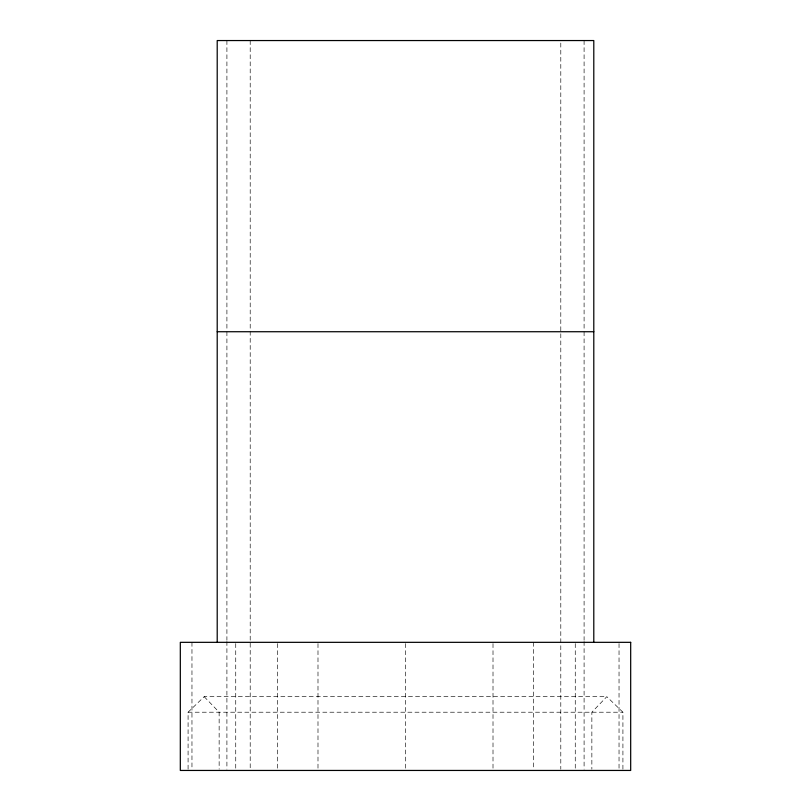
<?xml version="1.0" encoding="UTF-8"?>
<svg xmlns="http://www.w3.org/2000/svg" width="811" height="811" viewBox="0 0 811 811"><rect width="100%" height="100%" fill="white"/><g stroke="black" fill="none" stroke-linecap="round" stroke-linejoin="round"><path stroke-width="0.61" stroke-dasharray="4.05 3.04" d="M622.919 769.183L622.919 712.21L606.81 696.679L591.858 712.21L591.858 769.183M188.081 769.183L188.081 712.21L204.19 696.679L606.81 696.679M188.081 712.21L622.919 712.21M204.19 696.679L219.142 712.21L219.142 769.183M619.036 643.589L619.036 769.193M584.092 40.55L584.092 330.472M584.092 331.729L584.092 640.224M584.092 641.491L584.092 769.183M575.263 643.589L575.263 769.193M560.796 43.084L560.796 769.193M533.618 642.332L533.618 769.193M493.007 643.589L493.007 769.193M405.5 643.589L405.5 769.193M317.993 643.589L317.993 769.193M277.382 643.589L277.382 769.193M250.204 40.55L250.204 769.193M235.737 643.589L235.737 769.193M226.908 40.55L226.908 330.472M226.908 331.729L226.908 640.224M226.908 641.491L226.908 769.183M191.964 642.332L191.964 769.193"/><path stroke-width="1.22" d="M217.206 331.729L593.794 331.729M593.794 642.332L593.794 40.55L217.206 40.55L217.206 642.332M630.684 642.332L180.316 642.332L180.316 770.45L630.684 770.45L630.684 642.332"/></g></svg>
